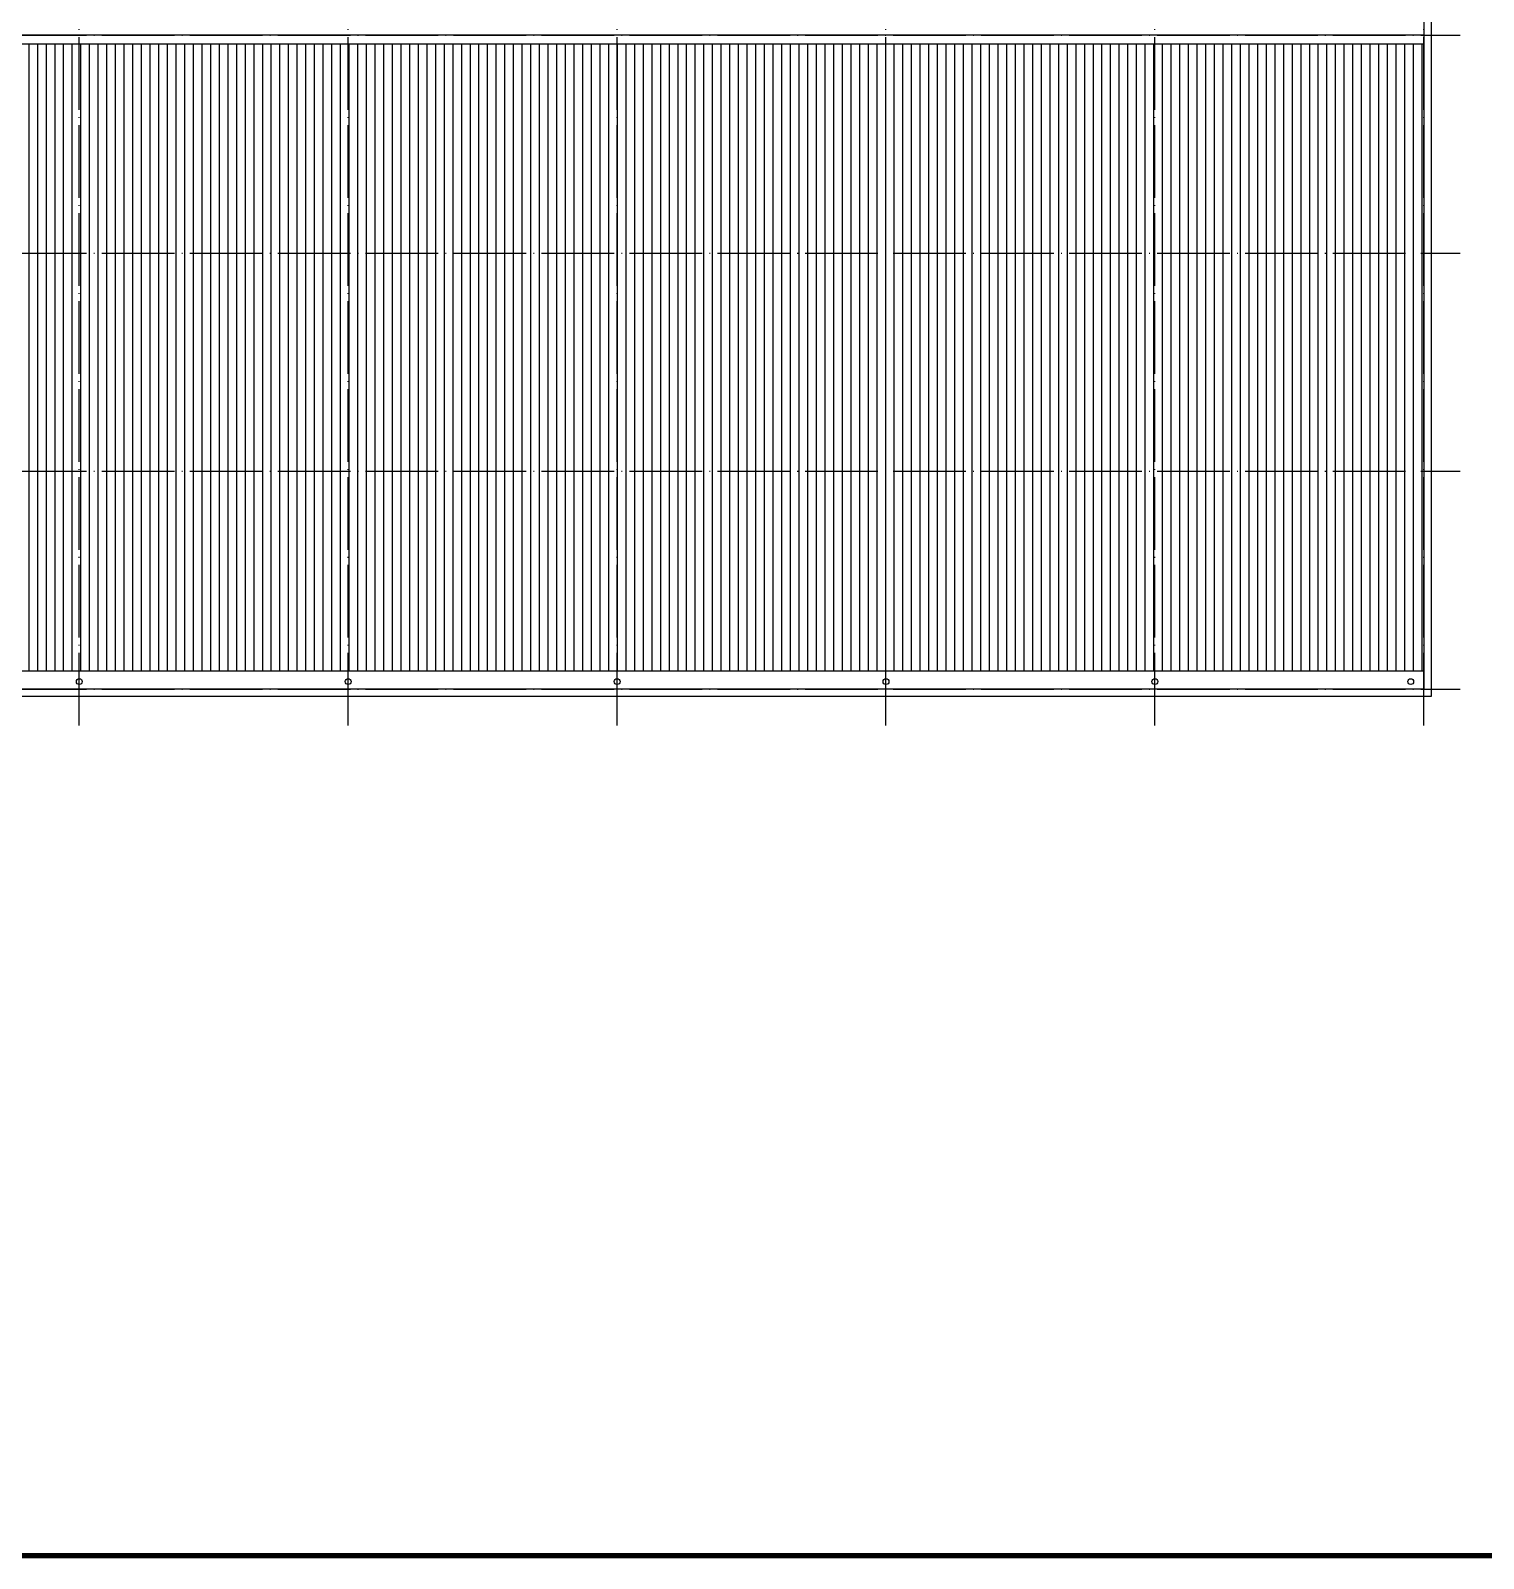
# Model space of a CAD drawing. Extents: x -21908402 to 2681150, y 103181 to 5079726.
# Drawn here: x 1504234 to 1544217, y 193706 to 235747 of the extents above; entities that cross this region are included whole.
import ezdxf

# ---------------------------------------------------------------- set-up
doc = ezdxf.new("R2010")
doc.units = 0
doc.header["$LTSCALE"] = 1000
doc.linetypes.add('DOTE', pattern=[2.42, 2, -0.2, 0.02, -0.2])
doc.layers.add('DOTE', color=1, linetype='DOTE')
doc.layers.add('PUB_TITLE', color=4, linetype='Continuous')

msp = doc.modelspace()

# ---------------------------------------------------------------- hatches: boundary and pattern name
h = msp.add_hatch()
h.set_pattern_fill('ANSI31', color=250, scale=150, angle=45, style=0)
h.set_pattern_definition([(270, (1154862.5, 417307.95), (-238.125, -4e-14), [])])
h.paths.add_polyline_path([(1335375, 218122), (1542575, 218122), (1542575, 235372), (1335375, 235372)])

# ---------------------------------------------------------------- linework, layer by layer
for p, q in [((1542575, 253622), (1542575, 217622)), ((1542575, 235622), (1335375, 235622)), ((1542575, 235372), (1335375, 235372)), ((1542575, 218122), (1335375, 218122)), ((1542575, 217622), (1335375, 217622))]:
    msp.add_line(p, q)
for points in [[(1335175, 265822), (1439325, 265822), (1439325, 253822), (1542775, 253822), (1542775, 217422), (1335175, 217422)], [(1335375, 265622), (1439125, 265622), (1439125, 253622), (1542575, 253622), (1542575, 217622), (1335375, 217622)], [(1335375, 265622), (1439125, 265622), (1439125, 253622), (1542575, 253622), (1542575, 217622), (1335375, 217622)]]:
    msp.add_lwpolyline(points, close=True)
for centre in [(1505575, 217832), (1512975, 217832), (1520375, 217832), (1527775, 217832), (1535175, 217832), (1542216, 217832)]:
    msp.add_circle(centre, 80)
at = {"layer": 'DOTE'}
for p, q in [((1505575, 216622), (1505575, 266622)), ((1512975, 216622), (1512975, 266622)), ((1520375, 216622), (1520375, 266622)), ((1527775, 216622), (1527775, 266622)), ((1535175, 216622), (1535175, 266622)), ((1542575, 216622), (1542575, 266622)), ((1334375, 235622), (1543575, 235622)), ((1334375, 229622), (1543575, 229622)), ((1334375, 223622), (1543575, 223622)), ((1334375, 217622), (1543575, 217622))]:
    msp.add_line(p, q, dxfattribs=at)
at = {"layer": 'PUB_TITLE', "const_width": 150}
msp.add_lwpolyline([(1319872, 193781), (1566922, 193781), (1566922, 279881), (1319872, 279881)], close=True, dxfattribs=at)

doc.saveas('drawing.dxf')
